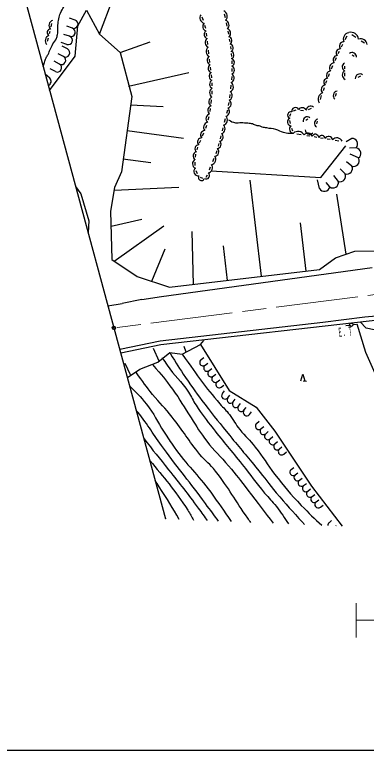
# Model space of a CAD drawing. Units: millimetres, scale not verified. Extents: x 40000 to 680000, y 20000 to 380000.
# Drawn here: x 300162 to 351602, y 205000 to 312612 of the extents above; entities that cross this region are included whole.
import ezdxf
from ezdxf.enums import TextEntityAlignment as Align

# ---------------------------------------------------------------- set-up
doc = ezdxf.new("R2010")
doc.units = ezdxf.units.MM
doc.header["$LTSCALE"] = 1000
doc.header["$PDMODE"] = 32
doc.header["$PDSIZE"] = 500
doc.linetypes.add('CHAIN', pattern=[18.5, 12, -1.5, 3.5, -1.5])
for name, color, linetype, lineweight in [('M-BGD', 7, 'Continuous', 25), ('M-BMK', 2, 'CHAIN', 13), ('M-STR-HTXT', 7, 'Continuous', 13), ('M-TTL-BAND', 7, 'Continuous', 25)]:
    doc.layers.add(name, color=color, linetype=linetype, lineweight=lineweight)
doc.layers.add('M-OTRS', color=6, linetype='Continuous')
doc.styles.add('ＭＳ ゴシック', font='')
doc.styles.get('ＭＳ ゴシック').set_extended_font_data('MS Gothic')

msp = doc.modelspace()

# ---------------------------------------------------------------- linework, layer by layer
at = {"layer": 'M-BGD'}
for p, q in [((300186, 320276), (322247, 238852)), ((312552, 309771), (314566, 315092)), ((309386, 310985), (310677, 313279)), ((310677, 313279), (312552, 309771)), ((309004, 311822), (308176, 312106)), ((327761, 311748), (327568, 312231)), ((330830, 312731), (330935, 312206)), ((305480, 310830), (305596, 311307)), ((328104, 310587), (327997, 311020)), ((331096, 311403), (331191, 310925)), ((305248, 309873), (305333, 310221)), ((308599, 310640), (307771, 310923)), ((309026, 306523), (309386, 310985)), ((331336, 310188), (331420, 309746)), ((304971, 308730), (305094, 309238)), ((308194, 309457), (307366, 309740)), ((312552, 309771), (315613, 307075)), ((328286, 309471), (328228, 309903)), ((331545, 309058), (331615, 308640)), ((348525, 309002), (348788, 309511)), ((349503, 309703), (350053, 309336)), ((307789, 308274), (306961, 308558)), ((307881, 307598), (307110, 308011)), ((315613, 307075), (319960, 308620)), ((328410, 308255), (328363, 308742)), ((331716, 307980), (331770, 307574)), ((347960, 307893), (348160, 308290)), ((350872, 308791), (351346, 308475)), ((307292, 306496), (306521, 306908)), ((315613, 307075), (317278, 300650)), ((328560, 306898), (328498, 307418)), ((331843, 306924), (331880, 306518)), ((347497, 306936), (347668, 307298)), ((349518, 306739), (349849, 306562)), ((305266, 301527), (309026, 306523)), ((306703, 305393), (305932, 305806)), ((328724, 305644), (328661, 306111)), ((331922, 305859), (331938, 305441)), ((347042, 305928), (347221, 306334)), ((306114, 304291), (305342, 304703)), ((328874, 304486), (328819, 304923)), ((331946, 304754), (331939, 304313)), ((346520, 304705), (346727, 305196)), ((348457, 304708), (348447, 305108)), ((305286, 303315), (304640, 303906)), ((316808, 302179), (325637, 304149)), ((328990, 303363), (328951, 303794)), ((331909, 303579), (331878, 303102)), ((346066, 303591), (346227, 303993)), ((348482, 303645), (348471, 304115)), ((350415, 303461), (350807, 303680)), ((329050, 302215), (329035, 302663)), ((345693, 302603), (345832, 302980)), ((329034, 300980), (329051, 301468)), ((331807, 302301), (331748, 301777)), ((345325, 301545), (345471, 301971)), ((317278, 300650), (315794, 289621)), ((331645, 300945), (331583, 300467)), ((344884, 300223), (345067, 300774)), ((347121, 300713), (347252, 301126)), ((317116, 299448), (321888, 299192)), ((328922, 299620), (328976, 300149)), ((331481, 299755), (331411, 299326)), ((328746, 298441), (328821, 298871)), ((331275, 298628), (331171, 298169)), ((340422, 297778), (340541, 298136)), ((340964, 298571), (341353, 298697)), ((341994, 298659), (342416, 298618)), ((343156, 298756), (343574, 298930)), ((328478, 297243), (328596, 297734)), ((330961, 297361), (330822, 296844)), ((340493, 296681), (340415, 297119)), ((342735, 297186), (343069, 297383)), ((344385, 296640), (344448, 297024)), ((328103, 296001), (328258, 296457)), ((330621, 296063), (330505, 295601)), ((340831, 295573), (340692, 295981)), ((316607, 295660), (324837, 294552)), ((327661, 294903), (327834, 295312)), ((330329, 294892), (330220, 294464)), ((341463, 295192), (342065, 295092)), ((342896, 294954), (343346, 294879)), ((327218, 293880), (327384, 294269)), ((330041, 293790), (329923, 293373)), ((343989, 294773), (344357, 294712)), ((344924, 294618), (345280, 294559)), ((345885, 294458), (346298, 294390)), ((347053, 294265), (347595, 294175)), ((349471, 294502), (348663, 293998)), ((326841, 292861), (326974, 293256)), ((344955, 288791), (348609, 293418)), ((350142, 293120), (349167, 293107)), ((326597, 291773), (326671, 292203)), ((329715, 292699), (329571, 292271)), ((350470, 291656), (349238, 292201)), ((315981, 291528), (320096, 290974)), ((326554, 290547), (326543, 291038)), ((329308, 291561), (329121, 291099)), ((349495, 290463), (348690, 291097)), ((315794, 289621), (314764, 287324)), ((326901, 289334), (326695, 289779)), ((328783, 290330), (328601, 289862)), ((328908, 289756), (344955, 288791)), ((348505, 289336), (347793, 290060)), ((327670, 288642), (327354, 288797)), ((328323, 289137), (328116, 288803)), ((336269, 274339), (334595, 288406)), ((344766, 287166), (344487, 288434)), ((347515, 288209), (346835, 289084)), ((309077, 287463), (309860, 286391)), ((314764, 287324), (314199, 283867)), ((314700, 286932), (324152, 287401)), ((346246, 287410), (345708, 288065)), ((309860, 286391), (310989, 282435)), ((348636, 277593), (347295, 286362)), ((314199, 283867), (314375, 276806)), ((310989, 282435), (310902, 280727)), ((314253, 281682), (318740, 282713)), ((342809, 275108), (341971, 282141)), ((314736, 276564), (321977, 281712)), ((326339, 273157), (326119, 280879)), ((331304, 273748), (330701, 278816)), ((320216, 273610), (322177, 278340)), ((347103, 277063), (349903, 278031)), ((349903, 278031), (353390, 278076)), ((314375, 276806), (318092, 274321)), ((344751, 275349), (347103, 277063)), ((321621, 271383), (352465, 275621)), ((322823, 272738), (344751, 275349)), ((318092, 274321), (322823, 272738)), ((318769, 270953), (321621, 271383)), ((313808, 270001), (315868, 270354)), ((318769, 270953), (315868, 270354)), ((359284, 269138), (351405, 268346)), ((361004, 268802), (321526, 264323)), ((351405, 268346), (345249, 267603)), ((345249, 267603), (321439, 264867)), ((348627, 267143), (349156, 267216)), ((349652, 267285), (350138, 267352)), ((351560, 263180), (350272, 267363)), ((351582, 266747), (350697, 267691)), ((354690, 266116), (351582, 266747)), ((321439, 264867), (315529, 263647)), ((327343, 264360), (327839, 264945)), ((321526, 264323), (315673, 263115)), ((321294, 261930), (320455, 263790)), ((324659, 262937), (327343, 264360)), ((325265, 263258), (324960, 264091)), ((327343, 264360), (331553, 257629)), ((321117, 261785), (322840, 263193)), ((322840, 263193), (324659, 262937)), ((353107, 259706), (351560, 263180)), ((317109, 259928), (316300, 261567)), ((318480, 260747), (321117, 261785)), ((327427, 262153), (327831, 262448)), ((328017, 261345), (328421, 261641)), ((316646, 259526), (318480, 260747)), ((328608, 260538), (329011, 260833)), ((329198, 259731), (329601, 260026)), ((342004, 259035), (342316, 260031)), ((342316, 260031), (342604, 259028)), ((329788, 258924), (330192, 259219)), ((330378, 258117), (330782, 258412)), ((342354, 259031), (342853, 259025)), ((330541, 257182), (330846, 257578)), ((331553, 257629), (335491, 255192)), ((331332, 256571), (331638, 256967)), ((332124, 255960), (332429, 256355)), ((332915, 255348), (333221, 255744)), ((333706, 254737), (334012, 255133)), ((335491, 255192), (338242, 251677)), ((334498, 254126), (334803, 254522)), ((335548, 252799), (335920, 253134)), ((336217, 252056), (336588, 252390)), ((336885, 251312), (337257, 251646)), ((337554, 250568), (337926, 250903)), ((338242, 251677), (343570, 243647)), ((338222, 249825), (338594, 250159)), ((338891, 249081), (339263, 249416)), ((339560, 248338), (339932, 248672)), ((340603, 246090), (340998, 246395)), ((341214, 245299), (341610, 245604)), ((341826, 244507), (342222, 244813)), ((342438, 243716), (342833, 244022)), ((343049, 242925), (343445, 243231)), ((343570, 243647), (348069, 237804)), ((343661, 242134), (344056, 242439)), ((344272, 241342), (344668, 241648)), ((344884, 240551), (345279, 240857)), ((346147, 238291), (346510, 238634)), ((347129, 237842), (347198, 237908))]:
    msp.add_line(p, q, dxfattribs=at)
msp.add_circle((349404, 267250), 250, dxfattribs=at)
for centre, radius, start, end in [((330426, 312386), 838, 314.88826, 67.65973), ((328055, 312165), 800, 146.04572, 257.95658), ((305919, 311063), 753, 105.92896, 226.80708), ((308801, 311231), 625, 251.09759, 71.09759), ((328322, 310890), 657, 131.32434, 256.76069), ((330800, 311101), 725, 310.07994, 72.50686), ((305408, 310019), 496, 90.445, 242.29104), ((308396, 310048), 625, 251.09759, 71.09759), ((328511, 309721), 630, 122.68412, 252.79537), ((331113, 309920), 645, 305.25577, 76.23521), ((349176, 309050), 934, 99.19069, 206.12945), ((349319, 308864), 1176, 9.23334, 103.42225), ((305443, 308803), 822, 108.83676, 223.89928), ((307991, 308866), 625, 251.09759, 71.09759), ((328745, 308517), 734, 124.87678, 246.44278), ((331366, 308813), 593, 300.69269, 78.35664), ((350794, 308188), 920, 2.6331, 110.02249), ((328939, 307223), 790, 128.08484, 245.39361), ((331555, 307749), 566, 296.73527, 78.47659), ((348308, 308000), 639, 87.32412, 219.24446), ((307587, 307047), 625, 241.88593, 61.88593), ((331678, 306698), 561, 293.75735, 76.4069), ((347747, 307045), 555, 83.18628, 226.07575), ((349523, 306421), 654, 356.96368, 126.69962), ((303981, 305481), 686, 84.0389, 87.66981), ((306998, 305945), 625, 241.88593, 61.88593), ((329002, 305936), 690, 124.66068, 250.47675), ((331727, 305632), 580, 292.08097, 72.24475), ((347361, 306010), 634, 89.91865, 222.36522), ((306409, 304842), 625, 241.88593, 61.88593), ((329099, 304747), 630, 121.27851, 252.94295), ((331695, 304523), 624, 291.8734, 66.37093), ((347010, 304803), 789, 98.55357, 215.71982), ((348658, 304979), 587, 112.00647, 250.6965), ((329211, 303605), 616, 118.87266, 251.43719), ((331571, 303343), 698, 293.08075, 59.3566), ((346378, 303727), 615, 90.80638, 225.68808), ((348816, 303796), 721, 119.26832, 243.43465), ((350678, 303261), 687, 55.34056, 183.02358), ((304864, 302854), 625, 288.92574, 47.55066), ((329319, 302446), 650, 117.86863, 245.97408), ((331359, 302071), 796, 295.01718, 52.33319), ((345933, 302732), 556, 88.41238, 231.22529), ((329408, 301203), 740, 118.54004, 237.47284), ((331280, 300768), 715, 290.7079, 54.44687), ((345651, 301651), 650, 95.87171, 226.33889), ((347427, 300747), 665, 97.50032, 227.46902), ((329380, 299864), 805, 117.34291, 231.12555), ((345509, 300280), 952, 108.80184, 214.48927), ((329048, 298622), 639, 105.71043, 234.63928), ((331209, 299575), 616, 282.85932, 58.31756), ((343468, 298528), 699, 54.73156, 170.30637), ((328897, 297385), 749, 107.00759, 225.81489), ((330914, 298440), 687, 283.19087, 51.07453), ((340572, 297918), 488, 72.45409, 248.62104), ((341199, 298534), 503, 19.01737, 197.45471), ((342213, 298384), 623, 24.79911, 149.75446), ((330459, 297221), 822, 288.24066, 41.95204), ((340675, 296930), 604, 117.67554, 261.30275), ((342974, 297033), 633, 54.14387, 186.99575), ((344654, 296723), 632, 104.19145, 237.18941), ((328525, 296133), 730, 101.85837, 220.86708), ((330248, 295918), 702, 283.75051, 48.05275), ((340959, 295873), 594, 129.21527, 267.55857), ((327997, 295018), 639, 92.11212, 222.21762), ((330029, 294741), 628, 279.27681, 52.14476), ((341613, 294502), 1032, 30.02322, 131.14607), ((343048, 294639), 661, 16.15322, 145.01607), ((343310, 295779), 648, 181.85799, 313.67221), ((344143, 294615), 506, 5.53839, 155.6309), ((345095, 294477), 486, 3.75642, 157.41287), ((327501, 294000), 589, 87.78574, 226.26932), ((329754, 293639), 611, 276.23941, 51.99054), ((346088, 294207), 591, 11.88587, 149.28342), ((347295, 293718), 876, 25.30729, 135.862), ((349517, 293691), 812, 318.49099, 93.25126), ((327095, 293000), 574, 90.14828, 233.0469), ((329383, 292557), 646, 275.27472, 47.36158), ((350001, 292320), 812, 305.26971, 80.02998), ((326856, 291946), 604, 100.07995, 240.691), ((328867, 291445), 742, 276.64193, 39.17908), ((326854, 290800), 685, 115.39371, 247.53337), ((328297, 290256), 797, 281.98444, 34.5558), ((349755, 291233), 812, 251.32465, 26.08492), ((327034, 289684), 654, 132.46475, 276.70063), ((328168, 289076), 497, 238.28998, 53.69712), ((348765, 290106), 812, 251.32465, 26.08492), ((327480, 288785), 446, 145.98643, 342.86326), ((347775, 288979), 812, 251.32465, 26.08492), ((345455, 287596), 812, 211.97529, 346.73556), ((346714, 288074), 812, 234.81219, 9.57246), ((327722, 261749), 500, 126.17597, 306.17597), ((328312, 260942), 500, 126.17597, 306.17597), ((328903, 260135), 500, 126.17597, 306.17597), ((329493, 259327), 500, 126.17597, 306.17597), ((330083, 258520), 500, 126.17597, 306.17597), ((330936, 256877), 500, 142.31731, 322.31731), ((331728, 256265), 500, 142.31731, 322.31731), ((332519, 255654), 500, 142.31731, 322.31731), ((333311, 255043), 500, 142.31731, 322.31731), ((334102, 254432), 500, 142.31731, 322.31731), ((335882, 252427), 500, 131.96194, 311.96194), ((336551, 251684), 500, 131.96194, 311.96194), ((337220, 250940), 500, 131.96194, 311.96194), ((337888, 250197), 500, 131.96194, 311.96194), ((338557, 249453), 500, 131.96194, 311.96194), ((339225, 248709), 500, 131.96194, 311.96194), ((340909, 245694), 500, 127.70124, 307.70124), ((341520, 244903), 500, 127.70124, 307.70124), ((342132, 244112), 500, 127.70124, 307.70124), ((342743, 243320), 500, 127.70124, 307.70124), ((343355, 242529), 500, 127.70124, 307.70124), ((343966, 241738), 500, 127.70124, 307.70124), ((344578, 240947), 500, 127.70124, 307.70124), ((346491, 237927), 500, 133.41922, 184.46101)]:
    msp.add_arc(centre, radius, start, end, dxfattribs=at)
for points, knots in [([(304317, 305029), (304436, 305215), (304427, 305405), (304514, 305643), (304608, 305897), (304626, 306052), (304741, 306297), (304841, 306509), (304941, 306604), (305048, 306812), (305186, 307081), (305232, 307245), (305357, 307520), (305504, 307841), (305576, 308027), (305750, 308335), (305939, 308669), (306119, 308814), (306280, 309163), (306372, 309363), (306385, 309491), (306423, 309708), (306475, 310003), (306444, 310174), (306460, 310473), (306472, 310719), (306471, 310857), (306495, 311101), (306529, 311465), (306531, 311674), (306615, 312030), (306692, 312355), (306743, 312538), (306871, 312847), (307026, 313222), (307152, 313415), (307347, 313771), (307543, 314127), (307679, 314312), (307877, 314667), (308095, 315054), (308183, 315290), (308409, 315672), (308620, 316027), (308780, 316200), (308994, 316553), (309182, 316864), (309271, 317048), (309441, 317368), (309643, 317748), (309753, 317962), (309945, 318347), (310209, 318874), (310323, 319187), (310604, 319706), (310824, 320110), (310966, 320326), (311218, 320710), (311366, 320935), (311438, 321072), (311623, 321268), (311753, 321405), (311857, 321447), (312006, 321565), (312196, 321716), (312273, 321845), (312488, 321959), (312697, 322070), (312839, 322078), (313073, 322114), (313201, 322133), (313281, 322090), (313403, 322131), (313545, 322178), (313615, 322241), (313715, 322352), (313862, 322515), (313870, 322668), (314030, 322819), (314346, 323116), (314689, 323038), (315124, 323013)], [0, 0, 0, 0, 1, 1, 1, 2, 2, 2, 3, 3, 3, 4, 4, 4, 5, 5, 5, 6, 6, 6, 7, 7, 7, 8, 8, 8, 9, 9, 9, 10, 10, 10, 11, 11, 11, 12, 12, 12, 13, 13, 13, 14, 14, 14, 15, 15, 15, 16, 16, 16, 17, 17, 17, 18, 18, 18, 19, 19, 19, 20, 20, 20, 21, 21, 21, 22, 22, 22, 23, 23, 23, 24, 24, 24, 25, 25, 25, 26, 26, 26, 27, 27, 27, 27]), ([(331461, 297215), (331865, 296988), (332039, 296874), (332453, 296814), (332784, 296766), (332975, 296843), (333309, 296835), (333680, 296825), (333889, 296814), (334258, 296777), (334533, 296749), (334691, 296746), (334957, 296675), (335176, 296617), (335265, 296491), (335484, 296435), (335643, 296394), (335743, 296437), (335904, 296399), (336081, 296356), (336161, 296272), (336337, 296222), (336588, 296152), (336734, 296138), (336989, 296090), (337516, 295991), (337826, 296005), (338341, 295856), (338777, 295729), (338985, 295546), (339426, 295438), (339796, 295347), (340008, 295307), (340389, 295286), (340601, 295274), (340680, 295271), (340934, 295279)], [0, 0, 0, 0, 1, 1, 1, 2, 2, 2, 3, 3, 3, 4, 4, 4, 5, 5, 5, 6, 6, 6, 7, 7, 7, 8, 8, 8, 9, 9, 9, 10, 10, 10, 11, 11, 11, 12, 12, 12, 12]), ([(322840, 263193), (323909, 261422), (324207, 260936), (325151, 259533), (326199, 257976), (326833, 257135), (327969, 255641), (329362, 253810), (330182, 252815), (331631, 251028), (333193, 249101), (334125, 248069), (335686, 246141), (336768, 244803), (337320, 244009), (338424, 242689), (339886, 240941), (340769, 240016), (342301, 238329), (342395, 238226), (342486, 238126), (342575, 238027)], [0, 0, 0, 0, 1, 1, 1, 2, 2, 2, 3, 3, 3, 4, 4, 4, 5, 5, 5, 6, 6, 6, 7, 7, 7, 7]), ([(324659, 262937), (327217, 259416), (327863, 258373), (330198, 255676), (330733, 255058), (331089, 254759), (331586, 254109), (332216, 253282), (332443, 252727), (333094, 251916), (333929, 250875), (334524, 250400), (335365, 249363), (336563, 247885), (337021, 246895), (338194, 245397), (339639, 243550), (340467, 242522), (342087, 240826), (343235, 239623), (343985, 238937), (345115, 237924)], [0, 0, 0, 0, 1, 1, 1, 2, 2, 2, 3, 3, 3, 4, 4, 4, 5, 5, 5, 6, 6, 6, 7, 7, 7, 7]), ([(321753, 262440), (322065, 261917), (322170, 261774), (322449, 261354), (323539, 259713), (324521, 259061), (325579, 257400), (326044, 256671), (326220, 256211), (326691, 255486), (327585, 254108), (328170, 253393), (329175, 252093), (330800, 249992), (331798, 248885), (333452, 246807), (334743, 245184), (335394, 244218), (336721, 242624), (337369, 241847), (337817, 241484), (338443, 240688), (339211, 239712), (339560, 239022), (340237, 238122)], [0, 0, 0, 0, 1, 1, 1, 2, 2, 2, 3, 3, 3, 4, 4, 4, 5, 5, 5, 6, 6, 6, 7, 7, 7, 8, 8, 8, 8]), ([(320317, 261437), (321756, 259787), (322176, 259297), (323247, 257833), (324399, 256258), (324886, 255267), (325960, 253637), (326846, 252292), (327283, 251495), (328262, 250216), (329406, 248721), (330256, 248057), (331460, 246609), (332588, 245252), (333197, 244471), (334280, 243077), (335769, 241160), (336794, 239767), (337965, 238214)], [0, 0, 0, 0, 1, 1, 1, 2, 2, 2, 3, 3, 3, 4, 4, 4, 5, 5, 5, 6, 6, 6, 6]), ([(334702, 238347), (334561, 238537), (334416, 238737), (334265, 238949), (332376, 241609), (331546, 243261), (329556, 245845), (328754, 246886), (328066, 247264), (327242, 248287), (325578, 250352), (324842, 251661), (323197, 253741), (322135, 255085), (321403, 255725), (320334, 257064), (319337, 258313), (319019, 258755), (317890, 260347)], [0, 0, 0, 0, 1, 1, 1, 2, 2, 2, 3, 3, 3, 4, 4, 4, 5, 5, 5, 6, 6, 6, 6]), ([(316992, 258248), (317974, 257363), (318525, 256800), (319442, 255640), (320613, 254160), (320994, 253137), (322016, 251551), (322578, 250680), (322890, 250189), (323494, 249347), (325428, 246650), (326865, 245411), (328836, 242741), (330049, 241098), (330664, 240129), (331839, 238463)], [0, 0, 0, 0, 1, 1, 1, 2, 2, 2, 3, 3, 3, 4, 4, 4, 5, 5, 5, 5]), ([(329987, 238538), (329409, 239309), (328791, 240123), (328081, 241088), (325727, 244293), (324272, 245986), (321918, 249191), (320418, 251233), (319759, 252512), (318169, 254484), (318087, 254585), (318009, 254682), (317932, 254776)], [0, 0, 0, 0, 1, 1, 1, 2, 2, 2, 3, 3, 3, 4, 4, 4, 4]), ([(319059, 250617), (319062, 250614), (319064, 250611), (319066, 250607), (320436, 248788), (321278, 247826), (322684, 246034), (324395, 243852), (325393, 242660), (327024, 240419), (327506, 239756), (327930, 239161), (328315, 238606)], [0, 0, 0, 0, 1, 1, 1, 2, 2, 2, 3, 3, 3, 4, 4, 4, 4]), ([(319926, 247418), (321946, 244851), (323561, 243209), (325486, 240106), (325799, 239601), (326064, 239134), (326300, 238688)], [0, 0, 0, 0, 1, 1, 1, 2, 2, 2, 2]), ([(324221, 238772), (323236, 240487), (322515, 241676), (321314, 243547), (321102, 243877), (320910, 244177), (320728, 244458)], [0, 0, 0, 0, 1, 1, 1, 2, 2, 2, 2])]:
    msp.add_open_spline(points, degree=3, knots=knots, dxfattribs=at)
msp.add_open_spline([(322224, 238935), (322238, 238907), (322251, 238879), (322264, 238851)], degree=3, dxfattribs=at)
at = {"layer": 'M-BMK'}
msp.add_line((368693, 273711), (314676, 266794), dxfattribs=at)
at = {"layer": 'M-OTRS'}
msp.add_point((314676, 266794), dxfattribs=at)
at = {"layer": 'M-STR-HTXT'}
for p, q in [((350138, 226522), (350138, 221522)), ((350138, 224022), (378933, 224022))]:
    msp.add_line(p, q, dxfattribs=at)
at = {"layer": 'M-TTL-BAND'}
msp.add_line((40000, 205000), (579000, 205000), dxfattribs=at)

# ---------------------------------------------------------------- texts
at = {"layer": 'M-BGD', "style": 'ＭＳ ゴシック', "width": 0.4}
msp.add_text('Ｅ．Ｔ', height=1320, rotation=6.039, dxfattribs=at).set_placement((348515, 266239), align=Align.MIDDLE_CENTER)

doc.saveas('drawing.dxf')
